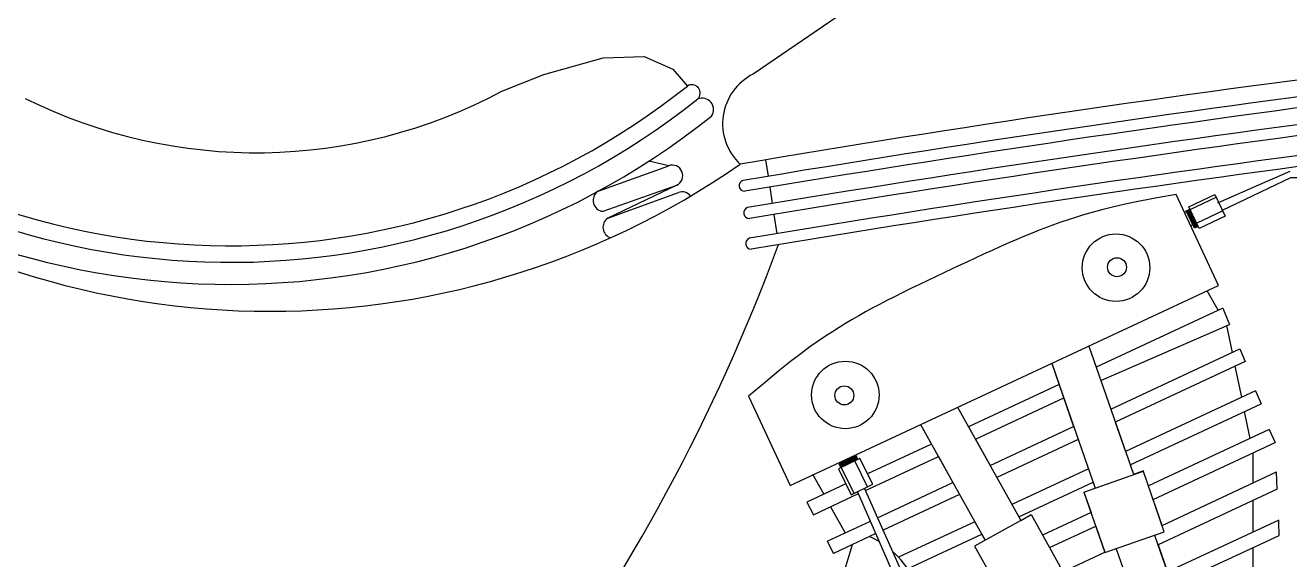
# Model space of a CAD drawing. Header units: millimetres. Extents: x -390 to 2317, y 0 to 1124.
# Drawn here: x 341 to 914, y 521 to 763 of the extents above; entities that cross this region are included whole.
import ezdxf

# ---------------------------------------------------------------- set-up
doc = ezdxf.new("R2010")
doc.units = ezdxf.units.MM
doc.layers.add('ceco.net 102 chopper', color=7, linetype='Continuous')

msp = doc.modelspace()

# ---------------------------------------------------------------- linework, layer by layer
at = {"layer": 'ceco.net 102 chopper'}
for p, q in [((803.32, 832.05), (670.42, 741.1)), ((575.49, 740.87), (602.4, 748.46)), ((602.4, 748.46), (620.96, 749.1)), ((620.96, 749.1), (633.95, 743.28)), ((556.47, 733.34), (575.49, 740.87)), ((633.95, 743.28), (640.55, 735.67)), ((600.07, 687.97), (632.08, 699.56)), ((632.08, 699.56), (623.1, 701.62)), ((676.03, 702.23), (677.16, 694.78)), ((902.19, 692.06), (913.69, 697.14)), ((602.32, 678.89), (635.73, 690.76)), ((635.73, 690.76), (604.53, 675.84)), ((677.91, 689.84), (679.05, 682.42)), ((880.99, 682.7), (902.19, 692.06)), ((604.53, 675.84), (636.54, 687.42)), ((839.02, 682.08), (833.28, 680.78)), ((845.68, 683.47), (839.02, 682.08)), ((853.44, 684.97), (845.68, 683.47)), ((862.02, 686.52), (853.44, 684.97)), ((881.28, 645.22), (862.02, 686.52)), ((867.86, 680.97), (879.63, 686.55)), ((868.47, 679.69), (880.24, 685.27)), ((879.63, 686.55), (884.28, 676.74)), ((679.8, 677.48), (681.13, 668.75)), ((820.09, 677.27), (816.5, 676.15)), ((823.97, 678.4), (820.09, 677.27)), ((828.32, 679.56), (823.97, 678.4)), ((833.28, 680.78), (828.32, 679.56)), ((865.8, 678.42), (866.72, 678.86)), ((866.63, 679.05), (868.38, 679.88)), ((870.33, 671.24), (866.63, 679.05)), ((870.33, 671.23), (866.99, 679.23)), ((870.7, 671.41), (867.36, 679.41)), ((871.16, 671.63), (867.82, 679.63)), ((872.51, 671.16), (867.86, 680.97)), ((871.53, 671.8), (868.19, 679.8)), ((883.17, 679.1), (871.39, 673.52)), ((884.28, 676.74), (872.51, 671.16)), ((803.28, 671.55), (800.04, 670.3)), ((806.5, 672.75), (803.28, 671.55)), ((809.75, 673.91), (806.5, 672.75)), ((813.07, 675.04), (809.75, 673.91)), ((816.5, 676.15), (813.07, 675.04)), ((869.65, 672.69), (868.68, 672.24)), ((872.08, 672.07), (870.33, 671.24)), ((789.91, 666.12), (786.28, 664.55)), ((793.4, 667.6), (789.91, 666.12)), ((796.76, 668.99), (793.4, 667.6)), ((800.04, 670.3), (796.76, 668.99)), ((774.83, 659.45), (770.98, 657.68)), ((778.7, 661.19), (774.83, 659.45)), ((782.52, 662.9), (778.7, 661.19)), ((786.28, 664.55), (782.52, 662.9)), ((763.48, 654.17), (760.26, 652.63)), ((767.18, 655.91), (763.48, 654.17)), ((770.98, 657.68), (767.18, 655.91)), ((749.52, 647.59), (745.7, 645.75)), ((753.3, 649.39), (749.52, 647.59)), ((757.01, 651.13), (753.3, 649.39)), ((760.25, 652.63), (757.01, 651.13)), ((687.07, 554.65), (881.28, 645.22)), ((738.14, 642.03), (734.47, 640.2)), ((741.89, 643.89), (738.14, 642.03)), ((745.7, 645.75), (741.89, 643.89)), ((881.13, 634.02), (876.16, 642.83)), ((727.58, 636.65), (724.37, 634.95)), ((730.94, 638.4), (727.58, 636.65)), ((734.47, 640.2), (730.94, 638.4)), ((718.24, 631.57), (715.26, 629.85)), ((721.26, 633.26), (718.24, 631.57)), ((724.37, 634.95), (721.26, 633.26)), ((883.26, 635.01), (825.83, 608.23)), ((709.3, 626.25), (706.26, 624.32)), ((712.29, 628.08), (709.3, 626.25)), ((715.26, 629.85), (712.29, 628.08)), ((887.55, 614.96), (885.04, 627.07)), ((699.76, 620), (696.09, 617.39)), ((703.11, 622.27), (699.76, 620)), ((706.26, 624.32), (703.11, 622.27)), ((691.99, 614.35), (687.33, 610.76)), ((696.09, 617.39), (691.99, 614.35)), ((832.43, 589.25), (890.91, 616.52)), ((687.33, 610.76), (682.01, 606.51)), ((891.77, 594.61), (888.85, 608.72)), ((682.01, 606.51), (675.91, 601.5)), ((675.91, 601.5), (668.23, 595.04)), ((898, 597.51), (839.12, 570.05)), ((898, 597.51), (900.58, 591.63)), ((668.23, 595.04), (687.07, 554.65)), ((771.09, 575.62), (811.12, 594.29)), ((763.03, 590.08), (767.95, 581.24)), ((895.64, 575.95), (893.11, 588.15)), ((904.18, 579.93), (906.96, 574.15)), ((817.66, 575.53), (780.73, 558.31)), ((717.02, 568.2), (709.26, 564.38)), ((717.02, 568.21), (709.43, 564.01)), ((717.2, 567.85), (709.61, 563.65)), ((717.43, 567.39), (709.84, 563.19)), ((717.87, 566.47), (717.02, 568.2)), ((896.98, 555.79), (896.98, 569.49)), ((718.77, 566.92), (709.03, 562.11)), ((709.03, 562.11), (714.8, 550.43)), ((709.26, 564.38), (710.12, 562.65)), ((717.61, 567.02), (710.02, 562.82)), ((710.31, 562.74), (716.07, 551.06)), ((722.19, 554.08), (716.43, 565.76)), ((724.54, 555.23), (718.77, 566.92)), ((790.71, 540.4), (824.41, 556.12)), ((820.22, 551.66), (846.75, 560.9)), ((842.72, 559.69), (847.12, 561.24)), ((856.7, 533.65), (847.08, 561.35)), ((907.91, 552.9), (907.56, 560.73)), ((714.8, 550.43), (724.54, 555.23)), ((740.6, 499.15), (717.72, 551.87)), ((743.9, 501.53), (720.76, 553.37)), ((763.95, 550.48), (729.27, 534.31)), ((855.7, 536.54), (851.6, 548.33)), ((896.98, 533.57), (896.98, 547.81)), ((791.61, 538.78), (770.73, 527.15)), ((908.53, 538.96), (858.12, 515.45)), ((770.79, 538.2), (736.25, 522.09)), ((825.6, 536.21), (829.7, 524.43)), ((829.75, 524.26), (856.7, 533.65)), ((715.24, 527.77), (706.43, 498.41)), ((775.48, 529.79), (775.48, 529.79)), ((852.32, 532.12), (892.24, 417.42)), ((770.73, 527.15), (778.04, 514.03)), ((804.68, 526.46), (810.3, 516.38)), ((829.7, 524.43), (829.76, 524.45)), ((834.92, 525.94), (874.57, 412.03)), ((896.98, 510.58), (896.98, 526.49))]:
    msp.add_line(p, q, dxfattribs=at)
for points in [[(883, 679.45), (903.89, 689.35), (914.06, 694.17), (920, 694.17)], [(883.26, 635.01), (886.32, 627.62)], [(827.95, 602.14), (886.32, 627.62)], [(822.49, 617.81), (842.72, 559.69)], [(822.49, 617.81), (825.83, 608.23)], [(890.91, 616.52), (893.28, 610.79)], [(805.66, 609.99), (809, 600.39)], [(805.67, 609.96), (825.34, 553.44)], [(805.67, 609.96), (815.61, 581.41)], [(893.28, 610.79), (834.48, 583.37)], [(827.95, 602.14), (832.43, 589.25)], [(809, 600.39), (767.95, 581.24)], [(841.24, 563.96), (900.58, 591.63)], [(763.03, 590.08), (790.71, 540.4)], [(746.25, 582.25), (751.17, 573.42)], [(746.25, 582.25), (775.23, 530.23)], [(777.71, 563.73), (815.61, 581.41)], [(834.48, 583.37), (839.12, 570.05)], [(904.18, 579.93), (849.48, 554.43)], [(751.17, 573.42), (722.22, 559.92)], [(771.09, 575.62), (777.71, 563.73)], [(851.6, 548.33), (906.96, 574.15)], [(721.21, 552.37), (754.31, 567.8)], [(754.31, 567.8), (760.93, 555.91)], [(822.29, 562.21), (787.57, 546.02)], [(841.24, 563.96), (842.72, 559.69)], [(697.33, 559.72), (702.33, 550.64)], [(726.74, 539.97), (760.93, 555.91)], [(824.41, 556.12), (825.34, 553.44)], [(855.7, 536.54), (907.56, 560.73)], [(712.38, 555.33), (694.69, 547.08)], [(697.66, 541.38), (718.12, 550.93)], [(820.22, 551.66), (829.75, 524.26)], [(820.22, 551.66), (823.48, 542.3)], [(907.91, 552.9), (853.86, 527.7)], [(694.69, 547.08), (697.66, 541.38)], [(705.44, 545.01), (712.01, 533.1)], [(790.71, 540.4), (791.61, 538.78), (796.35, 541.42), (804.68, 526.46)], [(823.48, 542.3), (801.55, 532.08)], [(703.93, 529.33), (723.53, 538.47)], [(804.68, 526.46), (825.6, 536.21)], [(703.93, 529.33), (706.8, 523.83)], [(726, 532.78), (706.8, 523.83)], [(740.33, 516.91), (773.93, 532.57)], [(773.93, 532.57), (775.48, 529.79)], [(853.86, 527.7), (858.12, 515.45)], [(860.24, 509.36), (908.74, 531.97)], [(805.81, 513.28), (829.76, 524.45)]]:
    msp.add_lwpolyline(points, dxfattribs=at)
for centre, radius in [((834.82, 653.34), 15.29), ((835.25, 653.54), 4.3), ((712.14, 595.66), 15.29), ((711.7, 595.45), 4.3)]:
    msp.add_circle(centre, radius, dxfattribs=at)
for centre, radius, start, end in [((1804.35, -5994.58), 6791.19, 94.602486, 99.662169), ((1946.21, -6947.11), 7746.55, 95.089988, 99.514193), ((1945.96, -6945.48), 7739.9, 95.090024, 99.514433), ((1945.98, -6945.56), 7732.48, 95.089738, 99.514448), ((1945.98, -6945.61), 7727.53, 95.089547, 99.514459), ((433.51, 995.46), 339.7, 227.4888, 308.5533), ((433.51, 995.46), 332.2, 228.22236, 308.5533), ((433.51, 995.46), 349.7, 226.63511, 308.5533), ((681.63, 718.65), 25.1, 116.52993, 227.04912), ((1946.84, -6959.44), 7732.48, 95.089738, 99.514448), ((642.59, 732.5), 3.77, 314.40726, 122.69934), ((1946.85, -6959.49), 7727.53, 95.089547, 99.514459), ((445.32, 940.76), 235.32, 243.55143, 298.18558), ((647.21, 725), 5.21, 324.6982, 112.4084), ((451.63, 1006.6), 373.04, 232.91282, 304.80048), ((633.7, 695.07), 4.77, 295.22982, 109.89279), ((602.77, 683.83), 4.95, 123.10704, 264.7709), ((638.16, 682.93), 4.77, 36.7147, 109.89279), ((666.57, 690.48), 2.53, 108.51484, 270.4595), ((668.63, 678.15), 2.53, 108.51484, 270.4595), ((607.24, 671.69), 4.95, 123.10704, 253.77152), ((669.5, 664.27), 2.53, 108.51484, 270.4595), ((-132.43, 964.24), 867.97, 307.26398, 339.74902), ((683.41, 528.75), 225.35, 0.81862, 2.59511), ((706.78, 494.69), 40.24, 58.85954, 65.85216), ((706.78, 494.69), 40.24, 6.58295, 48.30519)]:
    msp.add_arc(centre, radius, start, end, dxfattribs=at)

doc.saveas('drawing.dxf')
